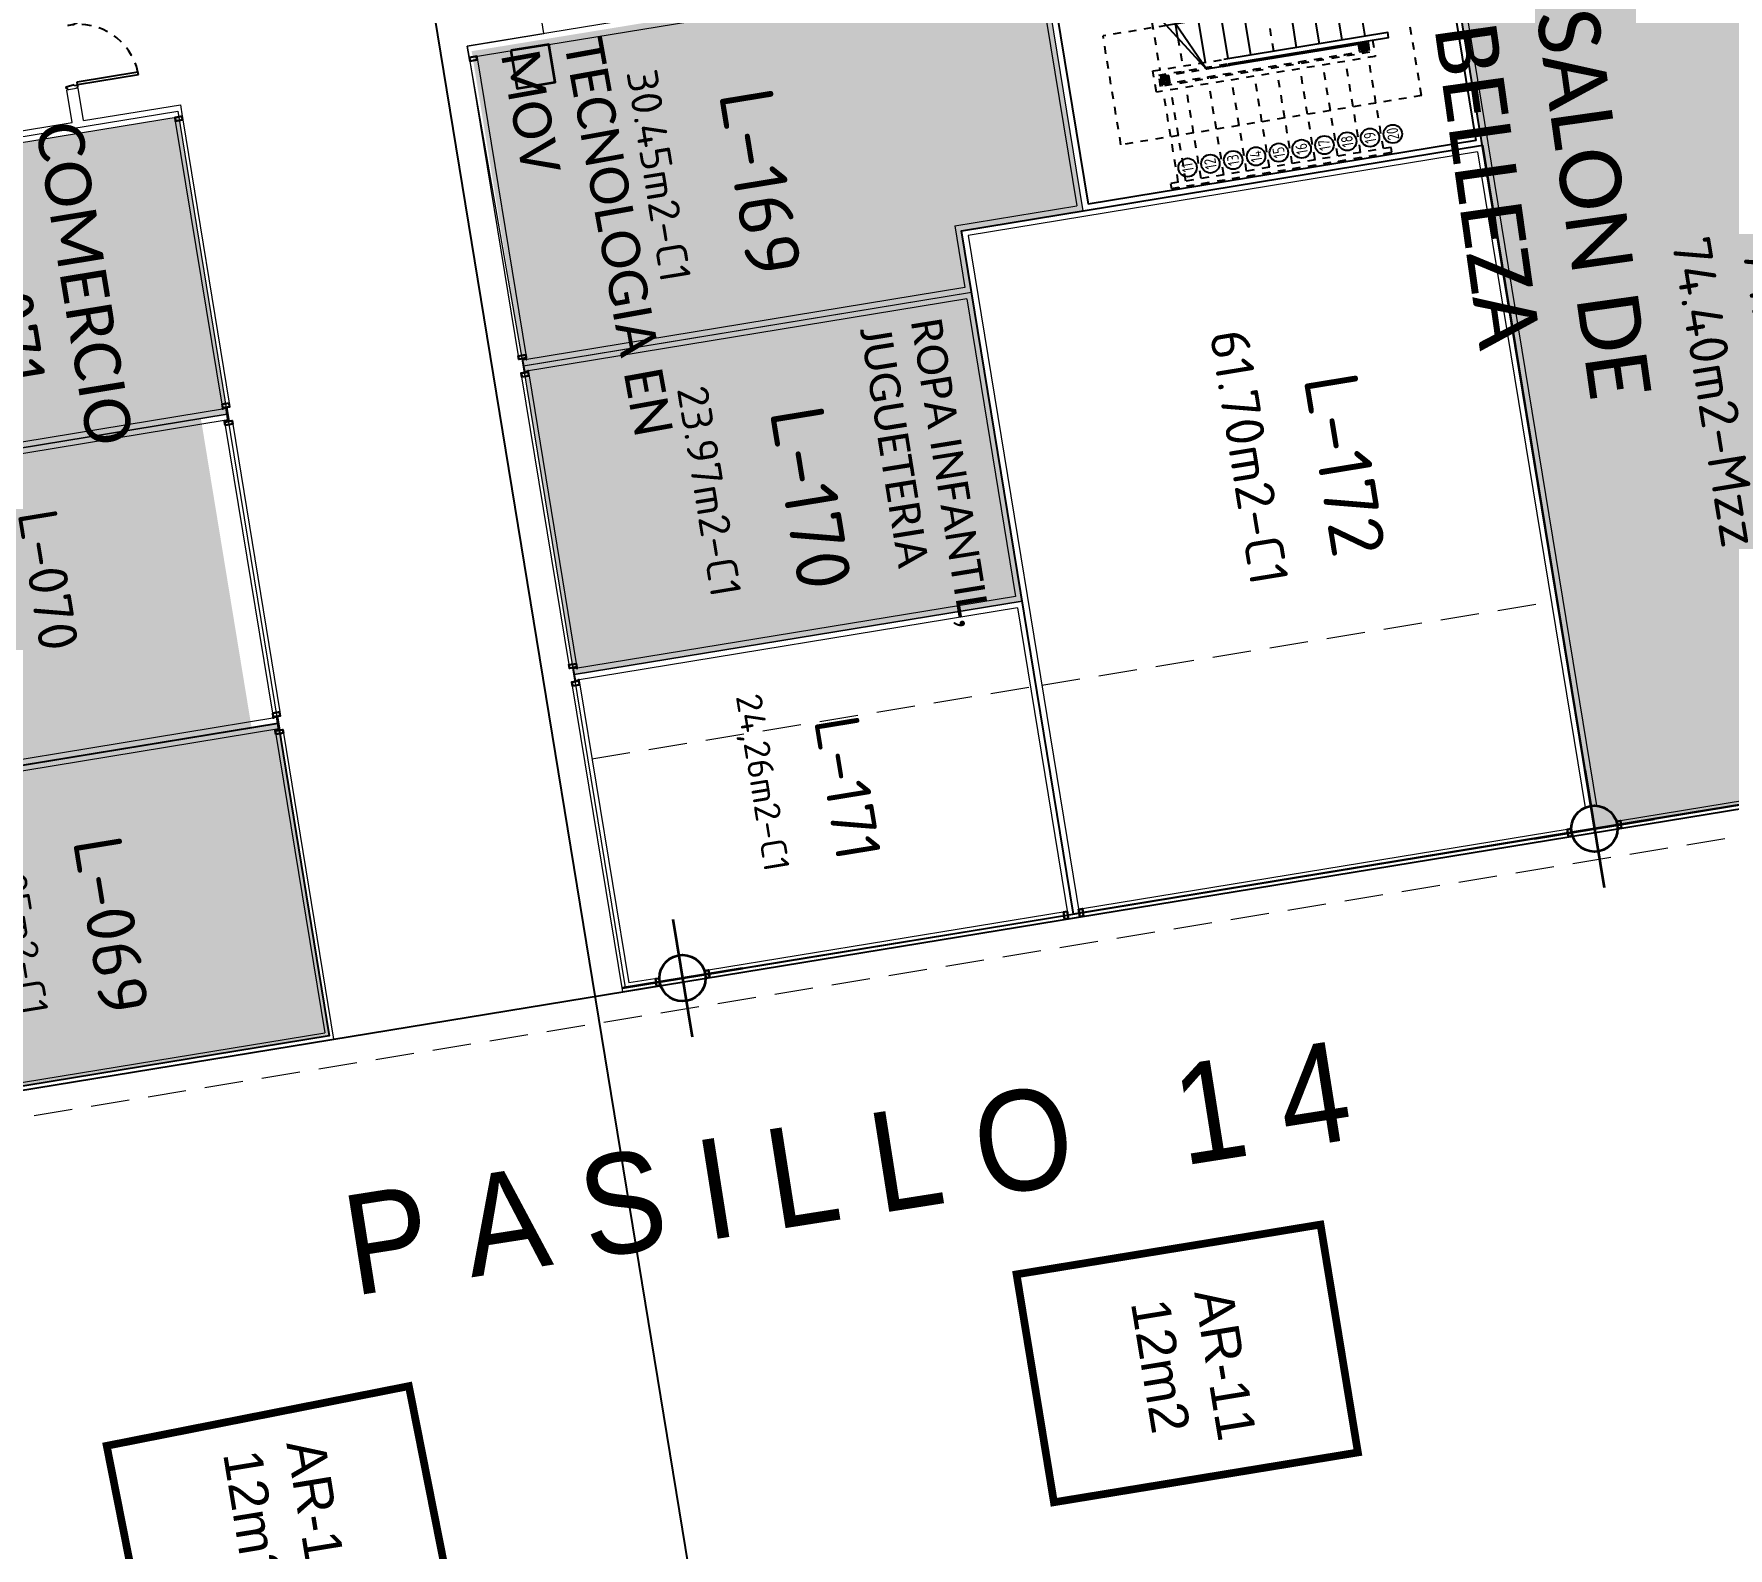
# Model space of a CAD drawing. Header units: metres. Extents: x 2 to 659295185, y -28 to 1124222152.
# Drawn here: x 655550.69 to 655572.69, y 1126561.16 to 1126580.83 of the extents above; entities that cross this region are included whole.
import ezdxf
from ezdxf.enums import TextEntityAlignment as Align

# ---------------------------------------------------------------- set-up
doc = ezdxf.new("R2010")
doc.units = ezdxf.units.M
doc.header["$MEASUREMENT"] = 0
for name, pattern in [('CCSM_C1_CUERPO BJ$0$CONTINUA', [0]), ('CCSM_C1_CUERPO BJ$0$HIDDEN2', [0.1875, 0.125, -0.0625]), ('CCSM_C1_CUERPO CK$0$CONTINUA', [0]), ('CCSM_C1_CUERPO CK$0$DASHED', [0.75, 0.5, -0.25]), ('CCSM_C1_CUERPO EL$0$DASHED', [0.75, 0.5, -0.25]), ('CCSM_C1_CUERPO HP$0$CONTINUA', [0]), ('CONTINUA', [0]), ('DASHDOT', [1, 0.5, -0.25, 0, -0.25]), ('DASHED', [0.75, 0.5, -0.25])]:
    doc.linetypes.add(name, pattern=pattern)
doc.layers.get('0').update_dxf_attribs({"linetype": 'CONTINUOUS'})
for name, color, linetype in [('CCSM_C1_CUERPO BJ$0$A-AREAS COMERCIALES', 151, 'CONTINUOUS'), ('CCSM_C1_CUERPO BJ$0$A-LOCAL ID', 7, 'CONTINUOUS'), ('CCSM_C1_CUERPO BJ$0$A-MARCOS LOCALES', 4, 'CONTINUOUS'), ('CCSM_C1_CUERPO BJ$0$A-PARED', 2, 'CCSM_C1_CUERPO BJ$0$CONTINUA'), ('CCSM_C1_CUERPO BJ$0$A-PUERTA', 5, 'CCSM_C1_CUERPO BJ$0$CONTINUA'), ('CCSM_C1_CUERPO BJ$0$ID_Nº LOCAL', 7, 'CONTINUOUS'), ('CCSM_C1_CUERPO CK$0$A-ESCALERAS', 7, 'CONTINUOUS'), ('CCSM_C1_CUERPO CK$0$A-FRENTE DE LOCAL', 4, 'CONTINUOUS'), ('CCSM_C1_CUERPO CK$0$A-LOCAL ID', 7, 'CONTINUOUS'), ('CCSM_C1_CUERPO CK$0$A-MARCOS LOCALES', 4, 'CONTINUOUS'), ('CCSM_C1_CUERPO CK$0$A-PARED', 2, 'CCSM_C1_CUERPO CK$0$CONTINUA'), ('CCSM_C1_CUERPO CK$0$ID_AREA EXACTA', 7, 'CONTINUOUS'), ('CCSM_C1_CUERPO CK$0$ID_Nº LOCAL', 7, 'CONTINUOUS'), ('CCSM_C1_CUERPO CK$0$ID_RUBRO', 7, 'CONTINUOUS'), ('CCSM_C1_CUERPO EL$0$A-PROYECCIONES', 5, 'CCSM_C1_CUERPO EL$0$DASHED'), ('CCSM_C1_CUERPO HP$0$A-PARED', 2, 'CCSM_C1_CUERPO HP$0$CONTINUA'), ('CCSM_XREF KIOSKOSE$0$Kiosco General', 154, 'CONTINUOUS'), ('TERRENO DE TABACALERA', 50, 'CONTINUOUS')]:
    doc.layers.add(name, color=color, linetype=linetype)
doc.layers.add('CCSM_C1_CUERPO CK$0$A-AREAS COMERCIALES', color=151, linetype='CONTINUOUS', plot=False)
for name, color, linetype, lineweight in [('CCSM_XREF ESTRUCTURA15$0$E-CA-COLUMNA', 2, 'CONTINUOUS', 35), ('CCSM_XREF ESTRUCTURA15$0$E-CC-COLUMNA', 2, 'CONTINUOUS', 35), ('LOCALES ASIGNADOS', 41, 'DASHDOT', 0), ('NOMBRES LOCATARIOS', 7, 'CONTINUA', 0)]:
    doc.layers.add(name, color=color, linetype=linetype, lineweight=lineweight)
doc.styles.add('CCSM_C1_CUERPO BJ$0$ROMANS', font='romans__.ttf')
doc.styles.add('CCSM_C1_CUERPO BJ$0$sigo', font='arial.ttf', dxfattribs={"width": 0.9})
doc.styles.add('CCSM_C1_CUERPO CK$0$ROMANS', font='romans__.ttf')
doc.styles.add('CCSM_XREF KIOSKOSE$0$Standard', font='txt')
doc.styles.get("Standard").update_dxf_attribs({"font": 'tahoma.ttf'})

# ---------------------------------------------------------------- blocks, each defined once
blk = doc.blocks.new('CCSM_C1_CUERPO BJ$0$P. Doble 180+')
for p, q in [((-0.138, 1.765), (-0.138, 1.75)), ((-0.018, 1.765), (-0.018, 1.75)), ((-0.953, 1.72), (-0.153, 1.72)), ((-0.953, 1.72), (-0.953, 1.68)), ((-0.153, 1.68), (-0.953, 1.68)), ((-0.138, 1.75), (-0.153, 1.75)), ((-0.153, 1.75), (-0.153, 1.725)), ((-0.153, 1.725), (-0.108, 1.725)), ((-0.153, 1.72), (-0.153, 1.68)), ((-0.108, 1.715), (-0.003, 1.726)), ((-0.108, 1.725), (-0.108, 1.715)), ((-0.018, 1.75), (-0.003, 1.75)), ((-0.003, 1.75), (-0.003, 1.725)), ((-0.153, 0.201), (-0.953, 0.201)), ((-0.953, 0.161), (-0.953, 0.201)), ((-0.953, 0.161), (-0.953, 0.201)), ((-0.953, 0.161), (-0.153, 0.161)), ((-0.153, 0.161), (-0.153, 0.201)), ((-0.153, 0.156), (-0.108, 0.156)), ((-0.153, 0.131), (-0.153, 0.156)), ((-0.138, 0.131), (-0.153, 0.131)), ((-0.138, 0.116), (-0.138, 0.131)), ((-0.108, 0.166), (-0.003, 0.156)), ((-0.108, 0.156), (-0.108, 0.166)), ((-0.018, 0.116), (-0.018, 0.131)), ((-0.018, 0.131), (-0.003, 0.131)), ((-0.003, 0.131), (-0.003, 0.156))]:
    blk.add_line(p, q)
at = {"color": 8, "linetype": 'CCSM_C1_CUERPO BJ$0$HIDDEN2'}
for centre, radius, start, end in [((-0.168, 1.726), 0.786, 183.0679, 271.0767), ((-0.135, 0.118), 0.822, 91.2277, 174.0069)]:
    blk.add_arc(centre, radius, start, end, dxfattribs=at)
blk = doc.blocks.new('CCSM_C1_CUERPO CK$0$MARCO LOCAL-COLUMNA')
at = {"layer": 'CCSM_C1_CUERPO CK$0$A-MARCOS LOCALES'}
for points in [[(655585.123, 1126575.588), (655585.173, 1126575.588), (655585.173, 1126575.488), (655585.123, 1126575.488)], [(655585.128, 1126575.583), (655585.168, 1126575.583), (655585.168, 1126575.493), (655585.128, 1126575.493)]]:
    blk.add_lwpolyline(points, close=True, dxfattribs=at)
blk = doc.blocks.new('CCSM_C1_CUERPO CK$0$NUM ESCALON')
blk.add_circle((0, 0), 0.12)
at = {"style": 'CCSM_C1_CUERPO CK$0$ROMANS', "width": 0.75}
blk.add_attdef('00', text='', height=0.15, dxfattribs=at).set_placement((0, 0), align=Align.MIDDLE_CENTER)
blk = doc.blocks.new('CCSM_C1_CUERPO CK$0$escalera ck 2')
at = {"color": 8, "linetype": 'CCSM_C1_CUERPO CK$0$DASHED', "ltscale": 0.04}
for p, q in [((-0.027, 4.738), (-1.443, 4.506)), ((-0.027, 4.738), (0.613, 0.834)), ((-1.443, 4.506), (-1.353, 3.956)), ((0.662, 4.243), (-0.522, 4.049)), ((0.751, 4.258), (0.727, 4.254)), ((-0.734, 4.014), (-0.738, 4.039)), ((-0.709, 4.018), (-0.734, 4.014)), ((-0.713, 4.043), (-0.59, 4.063)), ((-0.709, 4.018), (-0.586, 4.038)), ((0.8, 3.962), (0.775, 3.957)), ((-0.537, 3.742), (-0.562, 3.738)), ((0.711, 3.947), (-0.473, 3.753)), ((0.759, 3.651), (-0.425, 3.457)), ((0.848, 3.665), (0.824, 3.661)), ((-0.489, 3.446), (-0.514, 3.442)), ((0.808, 3.355), (-0.376, 3.161)), ((0.897, 3.369), (0.872, 3.365)), ((-0.564, 3.13), (-0.588, 3.126)), ((-0.44, 3.15), (-0.465, 3.146)), ((0.857, 3.059), (-0.328, 2.865)), ((0.945, 3.073), (0.921, 3.069)), ((-0.604, 2.819), (-1.423, 2.685)), ((-0.515, 2.834), (-0.54, 2.83)), ((-0.392, 2.854), (-0.416, 2.85)), ((0.905, 2.763), (-0.279, 2.569)), ((0.994, 2.777), (0.969, 2.773)), ((-0.467, 2.538), (-0.491, 2.534)), ((-0.343, 2.558), (-0.368, 2.554)), ((0.954, 2.467), (-0.231, 2.273)), ((1.042, 2.481), (1.018, 2.477)), ((-1.804, 2.319), (-1.828, 2.315)), ((-0.418, 2.242), (-0.443, 2.238)), ((-0.295, 2.262), (-0.319, 2.258)), ((-0.295, 2.262), (-0.319, 2.258)), ((-1.755, 2.023), (-1.78, 2.019)), ((1.002, 2.171), (-0.182, 1.977)), ((1.091, 2.185), (1.066, 2.181)), ((-0.37, 1.946), (-0.394, 1.942)), ((-0.246, 1.966), (-0.271, 1.962)), ((1.051, 1.875), (-0.134, 1.681)), ((1.139, 1.889), (1.115, 1.885)), ((-1.707, 1.727), (-1.731, 1.723)), ((-0.775, 1.575), (-0.41, 1.635)), ((-0.321, 1.65), (-0.346, 1.646)), ((-0.321, 1.65), (-0.346, 1.646)), ((-0.198, 1.67), (-0.222, 1.666)), ((1.083, 1.677), (-0.101, 1.483)), ((1.099, 1.579), (-0.085, 1.384)), ((1.188, 1.593), (1.163, 1.589)), ((-1.658, 1.431), (-1.683, 1.427)), ((-1.18, 1.205), (-0.361, 1.339)), ((-0.938, 1.426), (-0.803, 0.602)), ((-0.149, 1.374), (-0.174, 1.37)), ((1.115, 1.48), (1.179, 1.49)), ((0.613, 0.834), (-0.803, 0.602))]:
    blk.add_line(p, q, dxfattribs=at)
at = {"color": 1}
for p, q in [((-0.611, 4.034), (-0.709, 4.018)), ((-0.19, 1.469), (-0.289, 1.452))]:
    blk.add_line(p, q, dxfattribs=at)
for p, q in [((-0.677, 3.942), (-0.686, 4.002)), ((-0.256, 1.377), (-0.266, 1.436))]:
    blk.add_line(p, q)
at = {"color": 8}
for p, q in [((-0.686, 4.002), (-0.617, 3.952)), ((-0.627, 4.011), (-0.677, 3.942)), ((-0.266, 1.436), (-0.197, 1.386)), ((-0.207, 1.446), (-0.256, 1.377))]:
    blk.add_line(p, q, dxfattribs=at)
at = {"color": 8, "linetype": 'CCSM_C1_CUERPO CK$0$DASHED', "ltscale": 0.04}
for points in [[(1.179, 1.49), (0.71, 4.352), (0.646, 4.342), (1.115, 1.48)], [(-0.749, 4.103), (-0.536, 4.138), (-0.071, 1.296), (-0.347, 1.25), (-0.497, 2.169)], [(-0.738, 4.039), (-0.59, 4.063), (-0.145, 1.349), (-0.293, 1.325), (-0.44, 2.222)], [(-0.734, 4.014), (-0.709, 4.018)], [(-0.418, 2.242), (-0.273, 1.354), (-0.174, 1.37), (-0.611, 4.034)]]:
    blk.add_lwpolyline(points, dxfattribs=at)
at = {"color": 1}
for points in [[(-0.611, 4.034), (-0.594, 3.936), (-0.693, 3.92), (-0.709, 4.018)], [(-0.627, 4.011), (-0.617, 3.952), (-0.677, 3.942), (-0.686, 4.002)], [(-0.19, 1.469), (-0.174, 1.37), (-0.273, 1.354), (-0.289, 1.452)], [(-0.207, 1.446), (-0.197, 1.386), (-0.256, 1.377), (-0.266, 1.436)]]:
    blk.add_lwpolyline(points, close=True, dxfattribs=at)
at = {"layer": 'CCSM_C1_CUERPO CK$0$A-ESCALERAS'}
for p, q in [((-0.798, 4.004), (-1.982, 3.81)), ((-2.046, 3.799), (-2.071, 3.795)), ((-1.339, 3.871), (-0.938, 1.426)), ((-0.75, 3.708), (-1.934, 3.513)), ((-0.661, 3.722), (-0.685, 3.718)), ((-1.998, 3.503), (-2.023, 3.499)), ((-0.701, 3.412), (-1.885, 3.217)), ((-0.612, 3.426), (-0.637, 3.422)), ((-1.949, 3.207), (-1.974, 3.203)), ((-0.653, 3.115), (-1.018, 3.056)), ((-1.901, 2.911), (-1.926, 2.907)), ((-1.018, 3.056), (-1.837, 2.921)), ((-1.423, 2.685), (-1.788, 2.625)), ((-1.852, 2.615), (-1.877, 2.611)), ((-0.555, 2.523), (-1.74, 2.329)), ((-0.507, 2.227), (-1.691, 2.033)), ((-0.458, 1.931), (-1.643, 1.737)), ((-1.586, 0.834), (-0.37, 1.946)), ((-0.775, 1.575), (-1.594, 1.441)), ((-1.61, 1.135), (-1.634, 1.131)), ((-1.18, 1.205), (-1.546, 1.145)), ((-1.529, 1.046), (-1.594, 1.036))]:
    blk.add_line(p, q, dxfattribs=at)
for points in [[(-0.44, 2.222), (-0.782, 4.31), (-0.847, 4.3), (-0.497, 2.169)], [(-0.709, 4.018), (-0.37, 1.946)], [(-1.749, 2.387), (-1.998, 3.908), (-2.063, 3.898), (-1.806, 2.335)], [(-1.806, 2.335), (-1.594, 1.036)], [(-1.529, 1.046), (-1.749, 2.387)], [(-0.37, 1.946), (-0.958, 1.545), (-1.643, 1.737)]]:
    blk.add_lwpolyline(points, dxfattribs=at)
blk.add_circle((-1.346, 3.914), 0.043, dxfattribs=at)
at = {"layer": 'CCSM_C1_CUERPO CK$0$A-PARED'}
for p, q in [((-2.067, 5.012), (0.557, 5.442)), ((0.557, 5.442), (0.573, 5.343)), ((0.557, 5.442), (1.382, 0.409))]:
    blk.add_line(p, q, dxfattribs=at)
for points in [[(-2.087, 3.894), (-1.44, -0.054)], [(-1.44, -0.054), (1.382, 0.409)]]:
    blk.add_lwpolyline(points, dxfattribs=at)
at = {"layer": 'CCSM_C1_CUERPO CK$0$A-ESCALERAS', "rotation": 189.3084512403557}
for p, values in [((0.471, 4.365), {'00': '20'}), ((0.519, 4.069), {'00': '19'}), ((-1.791, 3.69), {'00': '01'}), ((0.568, 3.773), {'00': '18'}), ((-1.743, 3.394), {'00': '02'}), ((0.616, 3.477), {'00': '17'}), ((0.665, 3.181), {'00': '16'}), ((-1.694, 3.098), {'00': '03'}), ((-1.646, 2.802), {'00': '04'}), ((0.713, 2.885), {'00': '15'}), ((-1.597, 2.506), {'00': '05'}), ((0.762, 2.589), {'00': '14'}), ((0.811, 2.292), {'00': '13'}), ((-1.548, 2.21), {'00': '06'}), ((-1.5, 1.914), {'00': '07'}), ((0.859, 1.996), {'00': '12'}), ((0.908, 1.7), {'00': '11'}), ((-1.451, 1.618), {'00': '08'}), ((-1.403, 1.322), {'00': '09'}), ((-1.354, 1.026), {'00': '10'})]:
    blk.add_blockref('CCSM_C1_CUERPO CK$0$NUM ESCALON', p, dxfattribs=at).add_auto_attribs(values)
blk = doc.blocks.new('CCSM_C1_CUERPO CK$0$IDENT LOCAL')
at = {"style": 'CCSM_C1_CUERPO CK$0$ROMANS'}
for tag, height, p in [('AREA-EXACTA', 0.5, (0.869, 0.18)), ('NºLOCAL', 0.7, (1.954, 0.057)), ('RUBRO', 0.35, (0, 0)), ('USO', 0.35, (-0.839, -0.137))]:
    blk.add_attdef(tag, text='', height=height, rotation=279.3085, dxfattribs=at).set_placement(p, align=Align.BOTTOM_CENTER)
blk = doc.blocks.new('CCSM_XREF ESTRUCTURA15$0$CCSM_COLUMNA REC')
at = {"layer": 'CCSM_XREF ESTRUCTURA15$0$E-CA-COLUMNA'}
blk.add_lwpolyline([(-0.25, -0.25), (0.25, -0.25), (0.25, 0.25), (-0.25, 0.25)], close=True, dxfattribs=at)
blk = doc.blocks.new('CCSM_XREF ESTRUCTURA15$0$CCSM_COLUM REDONDA')
at = {"color": 5}
for p, q in [((0, 0.774), (0, -0.774)), ((-0.789, 0), (0.789, 0))]:
    blk.add_line(p, q, dxfattribs=at)
blk.add_circle((0, 0), 0.3)
blk = doc.blocks.new('CCSM_C1_CUERPO BJ$0$IDENT LOCAL')
at = {"style": 'CCSM_C1_CUERPO BJ$0$ROMANS'}
for tag, height, p in [('AREA-EXACTA', 0.5, (0.587, 0.096)), ('NºLOCAL', 0.7, (1.17, 0.119)), ('RUBRO', 0.35, (0, 0)), ('USO', 0.35, (-0.587, -0.096))]:
    blk.add_attdef(tag, text='', height=height, rotation=279.3085, dxfattribs=at).set_placement(p, align=Align.BOTTOM_CENTER)
blk = doc.blocks.new('CCSM_C1_CUERPO BJ$0$FRENTE DE LOCAL2')
for points in [[(-0.05, -0.05), (-0.05, 0), (0.05, 0), (0.05, -0.05)], [(-0.045, -0.045), (-0.045, -0.005), (0.045, -0.005), (0.045, -0.045)]]:
    blk.add_lwpolyline(points, close=True)
blk = doc.blocks.new('CCSM_C1_CUERPO CK$0$MARCO LOCAL-PARED')
for points in [[(655585.328, 1126575.539), (655585.378, 1126575.539), (655585.378, 1126575.439), (655585.328, 1126575.439)], [(655585.333, 1126575.534), (655585.373, 1126575.534), (655585.373, 1126575.444), (655585.333, 1126575.444)], [(655585.393, 1126575.539), (655585.393, 1126575.534), (655585.383, 1126575.534), (655585.383, 1126575.489), (655585.553, 1126575.489), (655585.553, 1126575.534), (655585.543, 1126575.534), (655585.543, 1126575.539), (655585.558, 1126575.539), (655585.558, 1126575.484), (655585.378, 1126575.484), (655585.378, 1126575.539)], [(655585.608, 1126575.539), (655585.558, 1126575.539), (655585.558, 1126575.439), (655585.608, 1126575.439)], [(655585.603, 1126575.534), (655585.563, 1126575.534), (655585.563, 1126575.444), (655585.603, 1126575.444)]]:
    blk.add_lwpolyline(points, close=True)

msp = doc.modelspace()

# ---------------------------------------------------------------- hatches: boundary and pattern name
at = {"layer": 'LOCALES ASIGNADOS'}
for points in [[(655574.8659, 1126583.7109), (655568.9452, 1126582.7387), (655570.9509, 1126570.5019), (655576.8756, 1126571.4731)], [(655563.7742, 1126581.815), (655556.3702, 1126580.6014), (655557.0401, 1126576.5144), (655562.8624, 1126577.4687), (655562.7311, 1126578.2697), (655564.3129, 1126578.5289)], [(655552.568, 1126579.7496), (655545.9019, 1126578.657), (655545.3098, 1126578.56), (655545.9554, 1126574.6215), (655553.1965, 1126575.8844)], [(655562.8624, 1126577.4687), (655557.045, 1126576.5152), (655557.6979, 1126572.5014), (655563.5202, 1126573.4557)], [(655552.8536, 1126575.8313), (655553.5113, 1126571.8182), (655546.6776, 1126570.6981), (655546.0199, 1126574.7112)], [(655553.8592, 1126571.8723), (655546.6011, 1126570.6825), (655547.267, 1126566.6199), (655554.5202, 1126567.8088)]]:
    msp.add_hatch(color=256, dxfattribs=at).paths.add_polyline_path(points)

# ---------------------------------------------------------------- linework, layer by layer
at = {"color": 43}
for p, q in [((655559.1089, 1126568.5609), (655594.6348, 1126574.3839)), ((655559.1089, 1126568.5609), (655594.6348, 1126574.3839)), ((655527.9121, 1126563.3968), (655593.6561, 1126574.1728)), ((655527.9121, 1126563.3968), (655593.6561, 1126574.1728))]:
    msp.add_line(p, q, dxfattribs=at)
for points in [[(655574.8662, 1126583.7091), (655576.8756, 1126571.473), (655570.9509, 1126570.5019), (655568.9452, 1126582.7386), (655574.8659, 1126583.7109)], [(655569.4959, 1126579.3785), (655570.9509, 1126570.5019), (655564.1862, 1126569.3931), (655562.7311, 1126578.2697), (655569.4959, 1126579.3785)], [(655553.8592, 1126571.8723), (655554.5202, 1126567.8088), (655547.267, 1126566.6199), (655546.6011, 1126570.6825), (655553.8592, 1126571.8723)]]:
    msp.add_lwpolyline(points)
at = {"layer": 'CCSM_C1_CUERPO BJ$0$A-AREAS COMERCIALES', "lineweight": 5}
msp.add_lwpolyline([(655562.8624, 1126577.4687), (655562.7311, 1126578.2697), (655564.3129, 1126578.5289), (655563.7621, 1126581.8891), (655556.3137, 1126580.6682), (655557.0401, 1126576.5144), (655562.8624, 1126577.4687)], close=True, dxfattribs=at)
at = {"layer": 'CCSM_C1_CUERPO BJ$0$A-PARED', "lineweight": 5}
for p, q in [((655551.2616, 1126580.1208), (655551.1136, 1126580.0965)), ((655551.1827, 1126579.6746), (655551.1136, 1126580.0965)), ((655551.3307, 1126579.6988), (655551.2616, 1126580.1208))]:
    msp.add_line(p, q, dxfattribs=at)
at = {"layer": 'CCSM_C1_CUERPO CK$0$A-AREAS COMERCIALES', "lineweight": 5}
for points in [[(655574.8662, 1126583.7091), (655576.8719, 1126571.4724), (655570.9509, 1126570.5019), (655568.9452, 1126582.7386)], [(655552.5559, 1126579.8237), (655553.1965, 1126575.8844), (655545.9433, 1126574.6956), (655545.2977, 1126578.634)], [(655562.8624, 1126577.4687), (655563.5202, 1126573.4557), (655557.7028, 1126572.5022), (655557.045, 1126576.5152)], [(655553.1965, 1126575.8844), (655553.8543, 1126571.8714), (655546.6011, 1126570.6825), (655545.9433, 1126574.6956)], [(655553.8543, 1126571.8714), (655554.5202, 1126567.8088), (655547.267, 1126566.6199), (655546.6011, 1126570.6825)]]:
    msp.add_lwpolyline(points, close=True, dxfattribs=at)
for points in [[(655567.6985, 1126569.9688), (655564.1861, 1126569.3931), (655562.7311, 1126578.2697), (655569.4959, 1126579.3785), (655570.9509, 1126570.5019), (655567.6985, 1126569.9688)], [(655560.4903, 1126568.7874), (655558.3687, 1126568.4396), (655557.7028, 1126572.5022), (655563.5202, 1126573.4557), (655564.1861, 1126569.3931), (655560.4903, 1126568.7874)]]:
    msp.add_lwpolyline(points, dxfattribs=at)
at = {"layer": 'CCSM_C1_CUERPO CK$0$A-FRENTE DE LOCAL', "lineweight": 5}
for p, q in [((655556.346, 1126580.4709), (655556.9731, 1126576.6453)), ((655556.4447, 1126580.487), (655557.0718, 1126576.6615)), ((655557.0184, 1126576.369), (655557.6309, 1126572.6322)), ((655557.1171, 1126576.3852), (655557.7295, 1126572.6484)), ((655553.2685, 1126575.7544), (655553.881, 1126572.0177)), ((655557.6761, 1126572.3559), (655558.3275, 1126568.3821)), ((655557.7748, 1126572.3721), (655558.41, 1126568.497)), ((655553.9263, 1126571.7413), (655554.5776, 1126567.7677)), ((655558.8209, 1126568.463), (655558.3275, 1126568.3821)), ((655558.8047, 1126568.5617), (655558.41, 1126568.497))]:
    msp.add_line(p, q, dxfattribs=at)
for points in [[(655552.5219, 1126579.6914), (655553.1245, 1126576.0145)], [(655552.6206, 1126579.7076), (655553.2232, 1126576.0307)], [(655553.1698, 1126575.7382), (655553.7823, 1126572.0015)], [(655553.8276, 1126571.7252), (655554.4628, 1126567.8501)], [(655571.2882, 1126570.6079), (655576.7256, 1126571.4991)], [(655571.3043, 1126570.5092), (655576.7418, 1126571.4005)], [(655564.3013, 1126569.4627), (655570.596, 1126570.4945)], [(655564.3175, 1126569.364), (655570.6122, 1126570.3958)], [(655559.4461, 1126568.6669), (655564.104, 1126569.4303)], [(655559.4623, 1126568.5682), (655564.1201, 1126569.3317)], [(655548.5909, 1126566.8876), (655554.4628, 1126567.8501)], [(655548.6071, 1126566.7891), (655554.5776, 1126567.7677)]]:
    msp.add_lwpolyline(points, dxfattribs=at)
at = {"layer": 'CCSM_C1_CUERPO CK$0$A-PARED', "lineweight": 5}
for p, q in [((655563.9143, 1126581.4378), (655564.3769, 1126578.6154)), ((655556.338, 1126580.5202), (655556.3137, 1126580.6682)), ((655564.3769, 1126578.6154), (655569.4098, 1126579.4404)), ((655569.4219, 1126579.3664), (655562.7311, 1126578.2697)), ((655569.434, 1126579.2923), (655562.8173, 1126578.2078)), ((655562.645, 1126578.3316), (655564.2288, 1126578.5912)), ((655562.645, 1126578.3316), (655562.7763, 1126577.5306)), ((655562.8173, 1126578.2078), (655564.2682, 1126569.3559)), ((655562.7763, 1126577.5306), (655557.0329, 1126576.5892)), ((655562.8005, 1126577.3826), (655557.0572, 1126576.4412)), ((655562.8005, 1126577.3826), (655563.434, 1126573.5176)), ((655557.0572, 1126576.4412), (655557.0329, 1126576.5892)), ((655553.1844, 1126575.9584), (655546.0052, 1126574.7817)), ((655553.2087, 1126575.8104), (655546.0295, 1126574.6337)), ((655563.434, 1126573.5176), (655557.6907, 1126572.5762)), ((655563.4583, 1126573.3695), (655557.715, 1126572.4282)), ((655563.4583, 1126573.3695), (655564.1201, 1126569.3317)), ((655557.715, 1126572.4282), (655557.6907, 1126572.5762)), ((655553.8422, 1126571.9454), (655546.663, 1126570.7686)), ((655553.8664, 1126571.7973), (655546.6872, 1126570.6206)), ((655564.2682, 1126569.3559), (655564.1201, 1126569.3317))]:
    msp.add_line(p, q, dxfattribs=at)
for points in [[(655569.1244, 1126582.1093), (655570.978, 1126570.8007)], [(655556.338, 1126580.5202), (655563.7145, 1126581.7293), (655564.2288, 1126578.5912)], [(655556.3137, 1126580.6682), (655557.307, 1126580.831), (655557.2626, 1126581.1021)], [(655551.3307, 1126579.6988), (655552.5882, 1126579.905)], [(655552.5882, 1126579.905), (655552.6125, 1126579.7569)], [(655545.8777, 1126578.805), (655551.1827, 1126579.6746)], [(655545.9019, 1126578.657), (655552.6125, 1126579.7569)], [(655569.3879, 1126579.5737), (655569.4098, 1126579.4404)], [(655569.4341, 1126579.2924), (655570.8299, 1126570.7765)]]:
    msp.add_lwpolyline(points, dxfattribs=at)
at = {"layer": 'CCSM_C1_CUERPO EL$0$A-PROYECCIONES', "lineweight": 5}
for points in [[(655563.7748, 1126572.3658), (655570.3916, 1126573.4504)], [(655557.9325, 1126571.4081), (655563.6268, 1126572.3415)]]:
    msp.add_lwpolyline(points, dxfattribs=at)
at = {"layer": 'CCSM_C1_CUERPO HP$0$A-PARED'}
for p, q in [((655553.1844, 1126575.9584), (655553.2087, 1126575.8104)), ((655553.8422, 1126571.9454), (655553.8664, 1126571.7973))]:
    msp.add_line(p, q, dxfattribs=at)
at = {"layer": 'CCSM_XREF KIOSKOSE$0$Kiosco General', "linetype": 'DASHED', "lineweight": 5}
msp.add_lwpolyline([(655535.8844, 1126564.3489), (655595.5383, 1126574.1267), (655597.6961, 1126560.9623, 0.070177), (655538.0102, 1126551.3789)], format="xyb", close=True, dxfattribs=at)
at = {"layer": 'CCSM_XREF KIOSKOSE$0$Kiosco General', "linetype": 'DASHED', "lineweight": 5, "const_width": 0.1}
for points in [[(655567.8793, 1126562.3983), (655567.394, 1126565.3588), (655563.4467, 1126564.7118), (655563.9319, 1126561.7513)], [(655555.5551, 1126563.2602), (655556.1367, 1126560.3171), (655552.2126, 1126559.5416), (655551.631, 1126562.4847)]]:
    msp.add_lwpolyline(points, close=True, dxfattribs=at)
at = {"layer": 'TERRENO DE TABACALERA', "lineweight": -3}
msp.add_line((655506, 1126886), (655577, 1126452), dxfattribs=at)
msp.add_lwpolyline([(655506, 1126886), (655577, 1126452), (655577, 1126452), (655590, 1126449), (656087, 1126341), (656087, 1126341), (656113, 1126403), (656125, 1126444), (656126, 1126472), (656121, 1126555), (656125, 1126569), (656147, 1126631), (656203, 1126760), (656210, 1126776)], dxfattribs=at)

# ---------------------------------------------------------------- block references
at = {"layer": 'CCSM_C1_CUERPO BJ$0$A-LOCAL ID', "lineweight": 5}
ref = msp.add_blockref('CCSM_C1_CUERPO BJ$0$IDENT LOCAL', (655561.617, 1126563.7354), dxfattribs=dict(at, rotation=8.928397851958103))
ref.add_attrib('NºLOCAL', 'P A S I L L O   1 4', dxfattribs={"layer": 'CCSM_C1_CUERPO BJ$0$ID_Nº LOCAL', "height": 1.3, "rotation": 8.9284, "style": 'CCSM_C1_CUERPO BJ$0$sigo', "width": 0.9}).set_placement((655561.4074, 1126565.0691), align=Align.BOTTOM_CENTER)
at = {"layer": 'CCSM_C1_CUERPO BJ$0$A-MARCOS LOCALES', "lineweight": 5, "xscale": -1, "rotation": 9.308451240355788}
for p in [(655556.3873, 1126580.5283), (655552.5631, 1126579.7488)]:
    msp.add_blockref('CCSM_C1_CUERPO BJ$0$FRENTE DE LOCAL2', p, dxfattribs=at)
at = {"layer": 'CCSM_C1_CUERPO BJ$0$A-PUERTA', "lineweight": 5, "rotation": 189.3084469144175}
msp.add_blockref('CCSM_C1_CUERPO BJ$0$P. Doble 180+', (655550.8239, 1126581.8381), dxfattribs=at)
at = {"layer": 'CCSM_C1_CUERPO CK$0$A-ESCALERAS', "lineweight": 5, "rotation": 269.9999991328861}
msp.add_blockref('CCSM_C1_CUERPO CK$0$escalera ck 2', (655563.9679, 1126579.9975), dxfattribs=at)
at = {"layer": 'CCSM_C1_CUERPO CK$0$A-LOCAL ID', "lineweight": 5}
ref = msp.add_blockref('CCSM_C1_CUERPO CK$0$IDENT LOCAL', (655557.6149, 1126578.7523), dxfattribs=at)
ref.add_attrib('AREA-EXACTA', '30.45m2-C1', dxfattribs={"layer": 'CCSM_C1_CUERPO CK$0$ID_AREA EXACTA', "height": 0.4, "rotation": 279.30845, "style": 'CCSM_C1_CUERPO CK$0$ROMANS'}).set_placement((655558.4843, 1126578.9323), align=Align.BOTTOM_CENTER)
ref.add_attrib('NºLOCAL', 'L-169', dxfattribs={"layer": 'CCSM_C1_CUERPO CK$0$ID_Nº LOCAL', "height": 0.7, "rotation": 279.30845, "style": 'CCSM_C1_CUERPO CK$0$ROMANS'}).set_placement((655559.5686, 1126578.8097), align=Align.BOTTOM_CENTER)
ref = msp.add_blockref('CCSM_C1_CUERPO CK$0$IDENT LOCAL', (655548.1063, 1126577.2053), dxfattribs=dict(at, xscale=0.9000000000232831, yscale=0.9000000000232831, zscale=0.9000000000232831))
ref.add_attrib('AREA-EXACTA', '29.35m2-C1', dxfattribs={"layer": 'CCSM_C1_CUERPO CK$0$ID_AREA EXACTA', "height": 0.36, "rotation": 279.30845, "style": 'CCSM_C1_CUERPO CK$0$ROMANS'}).set_placement((655548.8888, 1126577.3674), align=Align.BOTTOM_CENTER)
ref.add_attrib('RUBRO', '29.35m2-Mzz', dxfattribs={"layer": 'CCSM_C1_CUERPO CK$0$ID_RUBRO', "height": 0.315, "rotation": 279.30845, "style": 'CCSM_C1_CUERPO CK$0$ROMANS'}).set_placement((655548.1063, 1126577.2053), align=Align.BOTTOM_CENTER)
ref.add_attrib('NºLOCAL', 'L-071', dxfattribs={"layer": 'CCSM_C1_CUERPO CK$0$ID_Nº LOCAL', "height": 0.63, "rotation": 279.30845, "style": 'CCSM_C1_CUERPO CK$0$ROMANS'}).set_placement((655549.8647, 1126577.257), align=Align.BOTTOM_CENTER)
ref = msp.add_blockref('CCSM_C1_CUERPO CK$0$IDENT LOCAL', (655572.132, 1126576.1109), dxfattribs=at)
ref.add_attrib('AREA-EXACTA', '74.40m2-C1', dxfattribs={"layer": 'CCSM_C1_CUERPO CK$0$ID_AREA EXACTA', "height": 0.5, "rotation": 279.30845, "style": 'CCSM_C1_CUERPO CK$0$ROMANS'}).set_placement((655573.0013, 1126576.2909), align=Align.BOTTOM_CENTER)
ref.add_attrib('RUBRO', '74.40m2-Mzz', dxfattribs={"layer": 'CCSM_C1_CUERPO CK$0$ID_RUBRO', "height": 0.5, "rotation": 279.30845, "style": 'CCSM_C1_CUERPO CK$0$ROMANS'}).set_placement((655572.132, 1126576.1109), align=Align.BOTTOM_CENTER)
ref.add_attrib('NºLOCAL', 'L-173', dxfattribs={"layer": 'CCSM_C1_CUERPO CK$0$ID_Nº LOCAL', "height": 0.7, "rotation": 279.30845, "style": 'CCSM_C1_CUERPO CK$0$ROMANS'}).set_placement((655574.0857, 1126576.1683), align=Align.BOTTOM_CENTER)
ref = msp.add_blockref('CCSM_C1_CUERPO CK$0$IDENT LOCAL', (655565.2034, 1126575.0824), dxfattribs=at)
ref.add_attrib('AREA-EXACTA', '61.70m2-C1', dxfattribs={"layer": 'CCSM_C1_CUERPO CK$0$ID_AREA EXACTA', "height": 0.5, "rotation": 279.30845, "style": 'CCSM_C1_CUERPO CK$0$ROMANS'}).set_placement((655566.0728, 1126575.2624), align=Align.BOTTOM_CENTER)
ref.add_attrib('NºLOCAL', 'L-172', dxfattribs={"layer": 'CCSM_C1_CUERPO CK$0$ID_Nº LOCAL', "height": 0.7, "rotation": 279.30845, "style": 'CCSM_C1_CUERPO CK$0$ROMANS'}).set_placement((655567.1571, 1126575.1398), align=Align.BOTTOM_CENTER)
ref = msp.add_blockref('CCSM_C1_CUERPO CK$0$IDENT LOCAL', (655558.2707, 1126574.6523), dxfattribs=at)
ref.add_attrib('AREA-EXACTA', '23.97m2-C1', dxfattribs={"layer": 'CCSM_C1_CUERPO CK$0$ID_AREA EXACTA', "height": 0.4, "rotation": 279.30845, "style": 'CCSM_C1_CUERPO CK$0$ROMANS'}).set_placement((655559.1401, 1126574.8323), align=Align.BOTTOM_CENTER)
ref.add_attrib('NºLOCAL', 'L-170', dxfattribs={"layer": 'CCSM_C1_CUERPO CK$0$ID_Nº LOCAL', "height": 0.7, "rotation": 279.30845, "style": 'CCSM_C1_CUERPO CK$0$ROMANS'}).set_placement((655560.2244, 1126574.7097), align=Align.BOTTOM_CENTER)
ref = msp.add_blockref('CCSM_C1_CUERPO CK$0$IDENT LOCAL', (655549.0457, 1126573.624), dxfattribs=dict(at, xscale=0.7288826631847769, yscale=0.7288826631847769, zscale=0.7288826631847769))
ref.add_attrib('AREA-EXACTA', '29.90m2-C1', dxfattribs={"layer": 'CCSM_C1_CUERPO CK$0$ID_AREA EXACTA', "height": 0.29155, "rotation": 279.30845, "style": 'CCSM_C1_CUERPO CK$0$ROMANS'}).set_placement((655549.6794, 1126573.7552), align=Align.BOTTOM_CENTER)
ref.add_attrib('RUBRO', '29.90m2-Mzz', dxfattribs={"layer": 'CCSM_C1_CUERPO CK$0$ID_RUBRO', "height": 0.255109, "rotation": 279.30845, "style": 'CCSM_C1_CUERPO CK$0$ROMANS'}).set_placement((655549.0457, 1126573.624), align=Align.BOTTOM_CENTER)
ref.add_attrib('NºLOCAL', 'L-070', dxfattribs={"layer": 'CCSM_C1_CUERPO CK$0$ID_Nº LOCAL', "height": 0.51022, "rotation": 279.30845, "style": 'CCSM_C1_CUERPO CK$0$ROMANS'}).set_placement((655550.4697, 1126573.6658), align=Align.BOTTOM_CENTER)
ref = msp.add_blockref('CCSM_C1_CUERPO CK$0$IDENT LOCAL', (655559.1651, 1126570.9078), dxfattribs=dict(at, xscale=0.8332600451540202, yscale=0.8332600451540202, zscale=0.8332600451540202))
ref.add_attrib('AREA-EXACTA', '24,26m2-C1', dxfattribs={"layer": 'CCSM_C1_CUERPO CK$0$ID_AREA EXACTA', "height": 0.3333, "rotation": 279.30845, "style": 'CCSM_C1_CUERPO CK$0$ROMANS'}).set_placement((655559.8895, 1126571.0578), align=Align.BOTTOM_CENTER)
ref.add_attrib('NºLOCAL', 'L-171', dxfattribs={"layer": 'CCSM_C1_CUERPO CK$0$ID_Nº LOCAL', "height": 0.58328, "rotation": 279.30845, "style": 'CCSM_C1_CUERPO CK$0$ROMANS'}).set_placement((655560.7931, 1126570.9557), align=Align.BOTTOM_CENTER)
ref = msp.add_blockref('CCSM_C1_CUERPO CK$0$IDENT LOCAL', (655549.4327, 1126569.1134), dxfattribs=dict(at, xscale=0.9000000000232831, yscale=0.9000000000232831, zscale=0.9000000000232831))
ref.add_attrib('AREA-EXACTA', '30,25m2-C1', dxfattribs={"layer": 'CCSM_C1_CUERPO CK$0$ID_AREA EXACTA', "height": 0.36, "rotation": 279.30845, "style": 'CCSM_C1_CUERPO CK$0$ROMANS'}).set_placement((655550.2151, 1126569.2754), align=Align.BOTTOM_CENTER)
ref.add_attrib('RUBRO', '30.25m2-Mzz', dxfattribs={"layer": 'CCSM_C1_CUERPO CK$0$ID_RUBRO', "height": 0.36, "rotation": 279.30845, "style": 'CCSM_C1_CUERPO CK$0$ROMANS'}).set_placement((655549.4327, 1126569.1134), align=Align.BOTTOM_CENTER)
ref.add_attrib('NºLOCAL', 'L-069', dxfattribs={"layer": 'CCSM_C1_CUERPO CK$0$ID_Nº LOCAL', "height": 0.63, "rotation": 279.30845, "style": 'CCSM_C1_CUERPO CK$0$ROMANS'}).set_placement((655551.191, 1126569.165), align=Align.BOTTOM_CENTER)
at = {"layer": 'CCSM_C1_CUERPO CK$0$A-MARCOS LOCALES', "lineweight": 5, "xscale": -1, "rotation": 279.3084510517365}
for p in [(-350143.0081, 297400.9963), (-350142.3503, 297396.9832)]:
    msp.add_blockref('CCSM_C1_CUERPO CK$0$MARCO LOCAL-PARED', p, dxfattribs=at)
at = {"layer": 'CCSM_C1_CUERPO CK$0$A-MARCOS LOCALES', "lineweight": 5}
for name, p, rotation in [('CCSM_C1_CUERPO CK$0$MARCO LOCAL-PARED', (1873334.3356, 661846.14), 99.30845116579297), ('CCSM_C1_CUERPO CK$0$MARCO LOCAL-PARED', (1873334.9934, 661842.127), 99.30845116579297), ('CCSM_C1_CUERPO CK$0$MARCO LOCAL-COLUMNA', (190841.8484, -91210.5804), 9.308451037493118), ('CCSM_C1_CUERPO CK$0$MARCO LOCAL-COLUMNA', (190841.2057, -91210.6858), 9.308451037493118), ('CCSM_C1_CUERPO CK$0$MARCO LOCAL-COLUMNA', (190834.6643, -91211.7578), 9.308451037493118), ('CCSM_C1_CUERPO CK$0$MARCO LOCAL-COLUMNA', (190834.8617, -91211.7256), 9.308451037493118), ('CCSM_C1_CUERPO CK$0$MARCO LOCAL-COLUMNA', (190830.0064, -91212.5212), 9.308451037493118), ('CCSM_C1_CUERPO CK$0$MARCO LOCAL-COLUMNA', (190829.3651, -91212.6264), 9.308451037493118)]:
    msp.add_blockref(name, p, dxfattribs=dict(at, rotation=rotation))
at = {"layer": 'CCSM_XREF ESTRUCTURA15$0$E-CC-COLUMNA', "lineweight": 5}
for name, p, rotation in [('CCSM_XREF ESTRUCTURA15$0$CCSM_COLUMNA REC', (655557.1679, 1126580.4029), 279.3084512140267), ('CCSM_XREF ESTRUCTURA15$0$CCSM_COLUM REDONDA', (655570.9509, 1126570.5019), 9.308451294092833), ('CCSM_XREF ESTRUCTURA15$0$CCSM_COLUM REDONDA', (655559.1089, 1126568.5609), 9.308451159210701)]:
    msp.add_blockref(name, p, dxfattribs=dict(at, rotation=rotation))

# ---------------------------------------------------------------- texts
at = {"layer": 'CCSM_XREF KIOSKOSE$0$Kiosco General', "lineweight": 5, "char_height": 0.2, "attachment_point": 1, "rotation": 279.308, "style": 'CCSM_XREF KIOSKOSE$0$Standard'}
for s, insert in [('\\pt2.6;{\\fArial|b0|i0|c0|p34;\\H2.5x;AR-11\\P12m2}', (655566.2456, 1126564.5596)), ('\\pt2.6;{\\fArial|b0|i0|c0|p34;\\H2.5x;AR-12 \\P12m2}', (655554.4564, 1126562.5986))]:
    msp.add_mtext_dynamic_manual_height_columns(s, width=7.561207, gutter_width=1, heights=[0], dxfattribs=dict(at, insert=insert))
at = {"layer": 'NOMBRES LOCATARIOS', "attachment_point": 1}
for s, insert, char_height, rotation in [('{\\fCalibri|b0|i0|c0|p34;\\C7;SALON DE BELLEZA}', (655570.9855, 1126581.202), 0.8, 278.01824), ('{\\fCalibri|b0|i0|c0|p34;\\C7;TECNOLOGIA EN MOV}', (655558.0598, 1126580.8061, 420.665), 0.5, 280.25249), ('{\\fCalibri|b0|i0|c0|p34;\\C7;COMERCIO}', (655551.2973, 1126579.7208), 0.6, 279.30006), ('{\\fCalibri|b0|i0|c0|p34;\\C7;ROPA INFANTIL, JUGUETERIA}', (655562.4663, 1126577.1611, 420.665), 0.4, 279.16979)]:
    msp.add_mtext_dynamic_manual_height_columns(s, width=5.658115, gutter_width=25, heights=[0], dxfattribs=dict(at, insert=insert, char_height=char_height, rotation=rotation))

doc.saveas('drawing.dxf')
